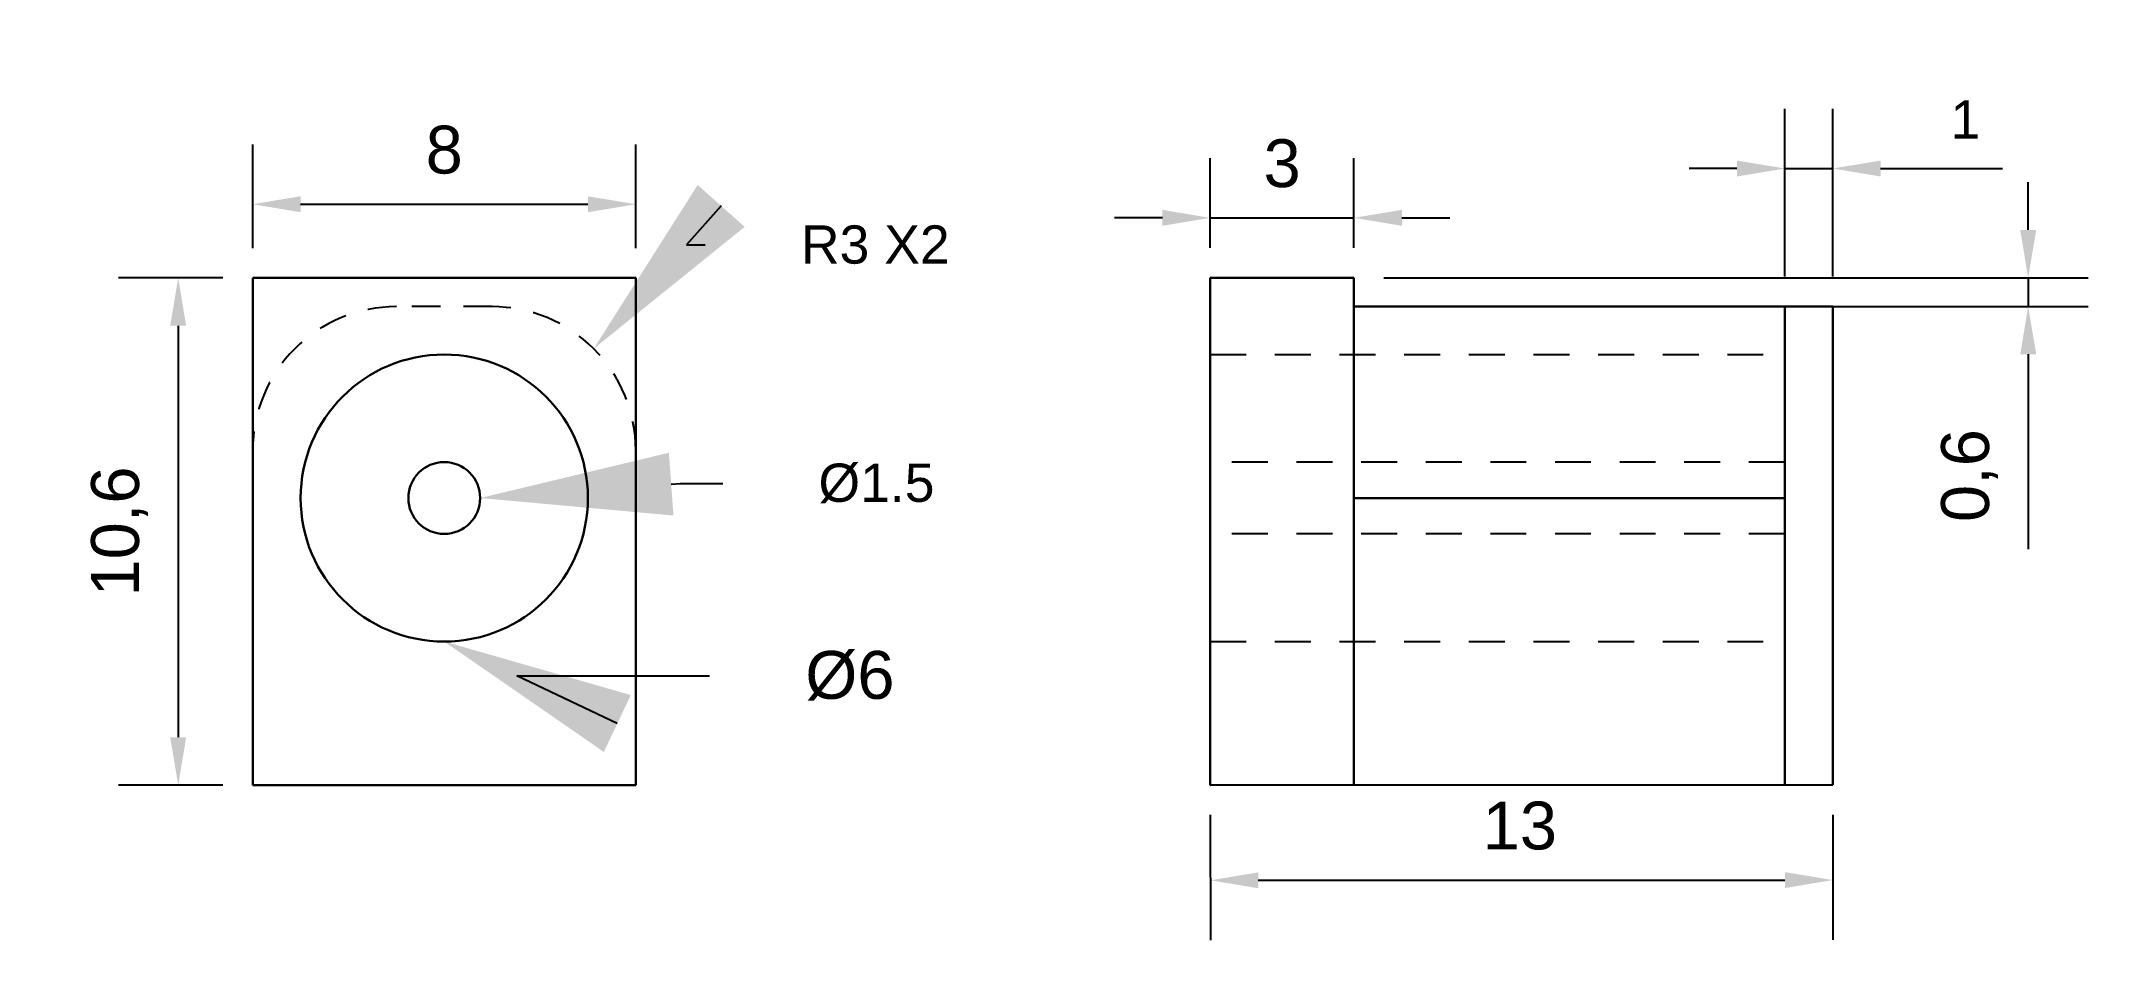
# Model space of a CAD drawing. Header units: millimetres. Extents: x 5.6 to 48.3, y 6.8 to 25.6.
import ezdxf
from ezdxf import colors
from ezdxf.entities.mleader import LeaderData, LeaderLine
from ezdxf.math import Vec2, Vec3

# ---------------------------------------------------------------- set-up
doc = ezdxf.new("R2010")
doc.units = ezdxf.units.MM
doc.linetypes.add('JIS_02_0.7', pattern=[1.35, 0.75, -0.6])
doc.layers.add('Cote', color=7, linetype='Continuous')
for name, color, linetype, lineweight in [('Ext', 94, 'Continuous', 30), ('Hidden', 212, 'JIS_02_0.7', 25), ('Int', 8, 'Continuous', 30)]:
    doc.layers.add(name, color=color, linetype=linetype, lineweight=lineweight)
doc.styles.get("Standard").update_dxf_attribs({"font": 'arial.ttf'})
doc.dimstyles.new('ISO-25', dxfattribs={"dimtxt": 2.5, "dimasz": 2.5, "dimexe": 1.25, "dimexo": 0.625, "dimtad": 1, "dimtxsty": 'Standard', "dimcen": 2.5, "dimadec": 0, "dimazin": 0, "dimtfac": 1, "dimtmove": 0, "dimatfit": 3, "dimfxl": 1, "dimarcsym": 0})

# ---------------------------------------------------------------- blocks, each defined once
blk = doc.blocks.new('*D3')
at = {"layer": 'Cote', "color": 0, "lineweight": -2, "transparency": 16777216}
for p, q in [((10, 21.225), (10, 23.391)), ((18, 21.225), (18, 23.391)), ((11, 22.141), (17, 22.141))]:
    blk.add_line(p, q, dxfattribs=at)
at = {"layer": 'Cote', "color": 0, "transparency": 16777216}
for points in [[(11, 22.308), (11, 21.974), (10, 22.141)], [(17, 22.308), (17, 21.974), (18, 22.141)]]:
    blk.add_solid(points, dxfattribs=at)
at = {"layer": 'Defpoints', "color": 0, "transparency": 16777216}
for p in [(18, 22.141), (10, 20.6), (18, 20.6)]:
    blk.add_point(p, dxfattribs=at)
at = {"layer": 'Cote', "color": 0, "transparency": 16777216, "insert": (14, 23.276), "char_height": 2.5, "attachment_point": 5}
blk.add_mtext('{\\H0.4x;8}', dxfattribs=at)
blk = doc.blocks.new('*D4')
at = {"layer": 'Cote', "color": 0, "lineweight": -2, "transparency": 16777216}
for p, q in [((9.375, 20.6), (7.193, 20.6)), ((8.443, 19.6), (8.443, 11)), ((9.375, 10), (7.193, 10))]:
    blk.add_line(p, q, dxfattribs=at)
at = {"layer": 'Cote', "color": 0, "transparency": 16777216}
for points in [[(8.276, 19.6), (8.61, 19.6), (8.443, 20.6)], [(8.276, 11), (8.61, 11), (8.443, 10)]]:
    blk.add_solid(points, dxfattribs=at)
at = {"layer": 'Defpoints', "color": 0, "transparency": 16777216}
for p in [(10, 20.6), (8.443, 10), (10, 10)]:
    blk.add_point(p, dxfattribs=at)
at = {"layer": 'Cote', "color": 0, "transparency": 16777216, "insert": (7.217, 15.3), "char_height": 2.5, "attachment_point": 5, "rotation": 90}
blk.add_mtext('{\\H0.4x;10,6}', dxfattribs=at)
blk = doc.blocks.new('*D5')
at = {"layer": 'Cote', "color": 0, "lineweight": -2, "transparency": 16777216}
for p, q in [((30, 21.229), (30, 23.106)), ((33, 21.229), (33, 23.106)), ((29, 21.856), (28, 21.856)), ((30, 21.856), (33, 21.856)), ((34, 21.856), (35, 21.856))]:
    blk.add_line(p, q, dxfattribs=at)
at = {"layer": 'Cote', "color": 0, "transparency": 16777216}
for points in [[(29, 22.023), (29, 21.69), (30, 21.856)], [(34, 22.023), (34, 21.69), (33, 21.856)]]:
    blk.add_solid(points, dxfattribs=at)
at = {"layer": 'Defpoints', "color": 0, "transparency": 16777216}
for p in [(33, 21.856), (30, 20.604), (33, 20.604)]:
    blk.add_point(p, dxfattribs=at)
at = {"layer": 'Cote', "color": 0, "transparency": 16777216, "insert": (31.5, 22.992), "char_height": 2.5, "attachment_point": 5}
blk.add_mtext('{\\H0.4x;3}', dxfattribs=at)
blk = doc.blocks.new('*D6')
at = {"layer": 'Cote', "color": 0, "lineweight": -2, "transparency": 16777216}
for p, q in [((47.082, 21.604), (47.082, 22.604)), ((33.625, 20.604), (48.332, 20.604)), ((47.082, 20.604), (47.082, 20.004)), ((33.625, 20.004), (48.332, 20.004)), ((47.082, 19.004), (47.082, 14.934))]:
    blk.add_line(p, q, dxfattribs=at)
at = {"layer": 'Cote', "color": 0, "transparency": 16777216}
for points in [[(46.915, 21.604), (47.249, 21.604), (47.082, 20.604)], [(46.915, 19.004), (47.249, 19.004), (47.082, 20.004)]]:
    blk.add_solid(points, dxfattribs=at)
at = {"layer": 'Defpoints', "color": 0, "transparency": 16777216}
for p in [(33, 20.604), (33, 20.004), (47.082, 20.004)]:
    blk.add_point(p, dxfattribs=at)
at = {"layer": 'Cote', "color": 0, "transparency": 16777216, "insert": (45.856, 16.469), "char_height": 2.5, "attachment_point": 5, "rotation": 90}
blk.add_mtext('{\\H0.4x;0,6}', dxfattribs=at)
blk = doc.blocks.new('*D7')
at = {"layer": 'Cote', "color": 0, "lineweight": -2, "transparency": 16777216}
for p, q in [((42, 20.629), (42, 24.138)), ((43, 20.629), (43, 24.138)), ((41, 22.888), (40, 22.888)), ((42, 22.888), (43, 22.888)), ((44, 22.888), (46.545, 22.888))]:
    blk.add_line(p, q, dxfattribs=at)
at = {"layer": 'Cote', "color": 0, "transparency": 16777216}
for points in [[(41, 23.054), (41, 22.721), (42, 22.888)], [(44, 23.054), (44, 22.721), (43, 22.888)]]:
    blk.add_solid(points, dxfattribs=at)
at = {"layer": 'Defpoints', "color": 0, "transparency": 16777216}
for p in [(43, 22.888), (42, 20.004), (43, 20.004)]:
    blk.add_point(p, dxfattribs=at)
at = {"layer": 'Cote', "color": 0, "transparency": 16777216, "insert": (45.772, 23.914), "char_height": 2.5, "attachment_point": 5}
blk.add_mtext('{\\H0.32x;1}', dxfattribs=at)
blk = doc.blocks.new('*D8')
at = {"layer": 'Cote', "color": 0, "lineweight": -2, "transparency": 16777216}
for p, q in [((30, 9.375), (30.001, 6.759)), ((43, 9.379), (43.001, 6.764)), ((31.001, 8.01), (42.001, 8.013))]:
    blk.add_line(p, q, dxfattribs=at)
at = {"layer": 'Cote', "color": 0, "transparency": 16777216}
for points in [[(31.001, 8.176), (31.001, 7.843), (30.001, 8.009)], [(42.001, 8.18), (42.001, 7.847), (43.001, 8.014)]]:
    blk.add_solid(points, dxfattribs=at)
at = {"layer": 'Defpoints', "color": 0, "transparency": 16777216}
for p in [(30, 10), (43, 10.004), (43.001, 8.014)]:
    blk.add_point(p, dxfattribs=at)
at = {"layer": 'Cote', "color": 0, "transparency": 16777216, "insert": (36.465, 9.147), "char_height": 2.5, "attachment_point": 5, "rotation": 0.0193}
blk.add_mtext('{\\H0.4x;13}', dxfattribs=at)

msp = doc.modelspace()

# ---------------------------------------------------------------- linework, layer by layer
at = {"layer": 'Ext'}
for p, q in [((18, 20.6), (10, 20.6)), ((10, 20.6), (10, 10)), ((18, 10), (18, 20.6)), ((30, 10), (30, 20.604)), ((30, 20.604), (33, 20.604)), ((33, 20.604), (33, 10.001)), ((33, 20.004), (43, 20.004)), ((42, 20.004), (42, 10.004)), ((43, 20.004), (43, 10.004)), ((33, 16), (42, 16)), ((10, 10), (18, 10)), ((43, 10.004), (30, 10))]:
    msp.add_line(p, q, dxfattribs=at)
msp.add_circle((14, 16), 3, dxfattribs=at)
at = {"layer": 'Hidden'}
for p, q in [((30, 19), (42, 19)), ((42, 16.75), (30, 16.75)), ((42, 15.25), (30, 15.25)), ((30, 13), (42, 13))]:
    msp.add_line(p, q, dxfattribs=at)
at = {"layer": 'Hidden', "ltscale": 0.8}
msp.add_lwpolyline([(18, 17, 0.414214), (15, 20), (13, 20, 0.414214), (10, 17)], format="xyb", dxfattribs=at)
at = {"layer": 'Int'}
msp.add_circle((14, 16), 0.75, dxfattribs=at)

# ---------------------------------------------------------------- dimensions: what is measured, and where the dimension line sits
at = {"layer": 'Cote'}
for base, p1, p2, text, picture, middle in [((43, 22.888), (42, 20.004), (43, 20.004), '{\\H0.32x;<>}', '*D7', (45.772, 23.914)), ((18, 22.141), (10, 20.6), (18, 20.6), '{\\H0.4x;<>}', '*D3', (14, 23.276)), ((33, 21.856), (30, 20.604), (33, 20.604), '{\\H0.4x;<>}', '*D5', (31.5, 22.992))]:
    dim = msp.add_linear_dim(base=base, p1=p1, p2=p2, text=text, dimstyle='ISO-25', override={"dimasz": 1}, dxfattribs=at)
    dim.commit()
    dim.dimension.update_dxf_attribs({"geometry": picture, "text_midpoint": middle})
for base, p1, p2, picture, middle in [((47.082, 20.004), (33, 20.604), (33, 20.004), '*D6', (45.856, 16.469)), ((8.443, 10), (10, 20.6), (10, 10), '*D4', (7.217, 15.3))]:
    dim = msp.add_linear_dim(base=base, p1=p1, p2=p2, angle=90, text='{\\H0.4x;<>}', dimstyle='ISO-25', override={"dimasz": 1}, dxfattribs=at)
    dim.commit()
    dim.dimension.update_dxf_attribs({"geometry": picture, "text_midpoint": middle})
dim = msp.add_linear_dim(base=(43.001, 8.014), p1=(30, 10), p2=(43, 10.004), angle=0.0193, text='{\\H0.4x;<>}', dimstyle='ISO-25', override={"dimasz": 1}, dxfattribs=at)
dim.commit()
dim.dimension.update_dxf_attribs({"geometry": '*D8', "text_midpoint": (36.466, 8.012), "dimtype": 161})

# ---------------------------------------------------------------- leaders
ml = msp.add_multileader_mtext('Standard', dxfattribs=at)
ml.set_content('R3 X2', color=256)
ml.set_leader_properties()
ml.build(insert=Vec2(0, 0))
ctx = ml.context
ctx.base_point, ctx.char_height, ctx.plane_origin = Vec3(19.45, 21.292), 0.8, Vec3(17.121, 19.121)
notes = []
notes.append((ctx, [(0, (1, 1, 0), (19.058, 21.292), (1, 0), 0.393, [(0, [(17.121, 19.121)], 0, [])])]))
ctx.mtext.insert, ctx.mtext.flow_direction = Vec3(21.45, 21.699), 5
ml = msp.add_multileader_mtext('Standard', dxfattribs=at)
ml.set_content('Ø1.5', color=256)
ml.set_leader_properties()
ml.build(insert=Vec2(0, 0))
ctx = ml.context
ctx.base_point, ctx.char_height, ctx.plane_origin = Vec3(19.816, 16.304), 0.8, Vec3(14.75, 16)
notes.append((ctx, [(0, (1, 1, 0), (18.929, 16.304), (1, 0), 0.887, [(0, [(14.75, 16)], 0, [])])]))
ctx.mtext.insert, ctx.mtext.flow_direction = Vec3(21.816, 16.72), 5
ml = msp.add_multileader_mtext('Standard', dxfattribs=at)
ml.set_content('Ø6', color=256)
ml.set_leader_properties()
ml.build(insert=Vec2(0, 0))
ctx = ml.context
ctx.base_point, ctx.char_height, ctx.plane_origin = Vec3(19.541, 12.283), 1, Vec3(14, 13)
notes.append((ctx, [(0, (1, 1, 0), (15.513, 12.283), (1, 0), 4.028, [(0, [(14, 13)], 0, [])])]))
ctx.mtext.insert, ctx.mtext.flow_direction = Vec3(21.541, 12.803), 5
for ctx, leaders in notes:
    for number, flags, end, landing, length, lines in leaders:
        leader = LeaderData()
        leader.index, (leader.has_last_leader_line, leader.has_dogleg_vector, leader.attachment_direction) = number, flags
        leader.last_leader_point, leader.dogleg_vector, leader.dogleg_length = Vec3(end), Vec3(landing), length
        for number, points, colour, breaks in lines:
            line = LeaderLine()
            line.index, line.vertices, line.color, line.breaks = number, Vec3.list(points), colors.encode_raw_color(colour), breaks
            leader.lines.append(line)
        ctx.leaders.append(leader)

doc.saveas('drawing.dxf')
